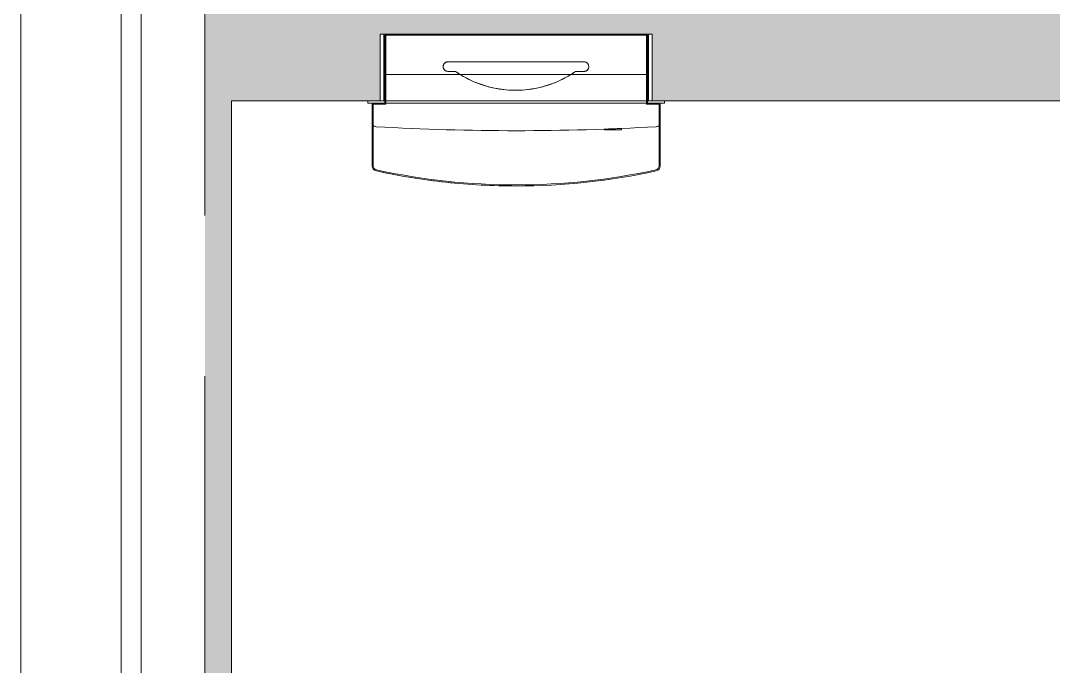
# Model space of a CAD drawing. Header units: millimetres. Extents: x 1606 to 178479, y -4237 to 231581.
# Drawn here: x 39586 to 41128, y 209586 to 210550 of the extents above; entities that cross this region are included whole.
import ezdxf

# ---------------------------------------------------------------- set-up
doc = ezdxf.new("R2010")
doc.units = ezdxf.units.MM
doc.linetypes.add('_SGE_Grid Line', pattern=[13000, 12000, -500, 0, -500])
doc.linetypes.add('_SGE_Hidden', pattern=[740, 500, -240])
for name, color, linetype, lineweight in [('0-1', 7, 'Continuous', 5), ('A-GENM-1', 9, 'Continuous', 9), ('A-WALL-1', 253, 'Continuous', 18), ('A-WALL-2', 9, 'Continuous', 9), ('A-WALL-3', 113, 'Continuous', 20), ('I-WALL-1', 9, 'Continuous', 9), ('I-WALL-2', 253, 'Continuous', 18), ('P-SANR-FIXT-1', 9, 'Continuous', 9), ('S-BEAM-1', 7, '_SGE_Hidden', 18), ('S-GRID-1', 1, '_SGE_Grid Line', 13)]:
    doc.layers.add(name, color=color, linetype=linetype, lineweight=lineweight)
doc.layers.add('A-WALL-PATT-1', color=254, linetype='Continuous', lineweight=35, transparency=1)

# ---------------------------------------------------------------- blocks, each defined once
blk = doc.blocks.new('WAREHOUSE MASS - WAREHOUSE MASS-9325044-WAREHOUSE SLAB PLAN')
at = {"layer": 'A-GENM-1'}
for q in [(18810.1, 6885.7), (18810.1, 33873.2)]:
    blk.add_line((18810.1, 59033.4), q, dxfattribs=at)
blk = doc.blocks.new('WYA_PF_Paper Towel Dispense_Wall Tower_PTD_Bobrick - B-43944-9338326-WAREHOUSE SLAB PLAN')
at = {"layer": 'P-SANR-FIXT-1'}
for p, q in [((30822.9, 210530.1), (30427.6, 210530.1)), ((30427.6, 210530.1), (30822.9, 210530.1)), ((30427.6, 210530.1), (30427.6, 210430.1)), ((30427.6, 210530.1), (30427.6, 210430.1)), ((30430.8, 210528.5), (30429.2, 210528.5)), ((30429.2, 210528.5), (30429.2, 210469.9)), ((30430.8, 210528.5), (30429.2, 210528.5)), ((30429.2, 210528.5), (30429.2, 210469.9)), ((30429.2, 210469.9), (30429.2, 210528.5)), ((30429.2, 210528.5), (30429.2, 210469.7)), ((30821.3, 210528.5), (30429.2, 210528.5)), ((30429.2, 210528.5), (30821.3, 210528.5)), ((30821.3, 210528.5), (30429.2, 210528.5)), ((30429.2, 210528.5), (30429.2, 210469.9)), ((30429.2, 210528.5), (30429.2, 210430.1)), ((30430.8, 210498.5), (30430.8, 210528.5)), ((30430.8, 210498.5), (30430.8, 210528.5)), ((30430.8, 210528.5), (30819.7, 210528.5)), ((30821.3, 210528.5), (30819.7, 210528.5)), ((30821.3, 210528.5), (30819.7, 210528.5)), ((30819.7, 210528.4), (30819.7, 210498.4)), ((30819.7, 210528.4), (30819.7, 210498.4)), ((30821.3, 210469.9), (30821.3, 210528.5)), ((30821.3, 210469.9), (30821.3, 210528.5)), ((30821.3, 210528.5), (30821.3, 210469.9)), ((30821.3, 210469.7), (30821.3, 210528.5)), ((30821.3, 210430.1), (30821.3, 210528.5)), ((30821.3, 210528.5), (30821.3, 210469.9)), ((30822.9, 210430.1), (30822.9, 210530.1)), ((30822.9, 210530.1), (30822.9, 210430.1)), ((30430.8, 210470), (30430.8, 210498.4)), ((30430.8, 210470), (30430.8, 210498.4)), ((30726.5, 210488.6), (30523.3, 210488.6)), ((30523.3, 210488.6), (30726.5, 210488.6)), ((30819.7, 210498.2), (30819.7, 210469.9)), ((30819.7, 210498.2), (30819.7, 210469.9)), ((30523.3, 210474.3), (30534.5, 210474.3)), ((30534.5, 210474.3), (30523.3, 210474.3)), ((30714, 210474.3), (30726.5, 210474.3)), ((30726.5, 210474.3), (30714, 210474.3)), ((30429.2, 210430.1), (30429.2, 210469.9)), ((30429.2, 210469.9), (30821.3, 210469.9)), ((30429.2, 210469.6), (30429.2, 210430.1)), ((30429.2, 210469.6), (30429.2, 210430.1)), ((30429.2, 210469.6), (30429.2, 210430.1)), ((30429.2, 210469.4), (30429.2, 210430.1)), ((30430.8, 210430.1), (30430.8, 210469.6)), ((30430.8, 210430.1), (30430.8, 210469.6)), ((30819.7, 210469.6), (30819.7, 210430.1)), ((30819.7, 210469.6), (30819.7, 210430.1)), ((30821.3, 210469.9), (30821.3, 210430.1)), ((30821.3, 210430.1), (30821.3, 210469.6)), ((30821.3, 210430.1), (30821.3, 210469.6)), ((30821.3, 210469.6), (30821.3, 210430.1)), ((30821.3, 210430.1), (30821.3, 210469.4)), ((30403.8, 210430.1), (30403.8, 210426.9)), ((30410.2, 210430.1), (30403.8, 210430.1)), ((30410.2, 210430.1), (30403.8, 210430.1)), ((30403.8, 210426.9), (30410.2, 210426.9)), ((30403.8, 210426.9), (30410.2, 210426.9)), ((30427.6, 210430.1), (30410.2, 210430.1)), ((30410.2, 210430.1), (30840.4, 210430.1)), ((30410.2, 210426.9), (30410.2, 210398)), ((30429.2, 210426.9), (30410.2, 210426.9)), ((30410.2, 210426.9), (30429.2, 210426.9)), ((30410.2, 210398), (30410.2, 210426.9)), ((30840.4, 210426.9), (30410.2, 210426.9)), ((30410.2, 210426.9), (30429.2, 210426.9)), ((30429.2, 210426.9), (30410.2, 210426.9)), ((30410.2, 210426.9), (30840.4, 210426.9)), ((30410.2, 210426.9), (30410.2, 210398)), ((30410.2, 210426.9), (30410.2, 210398)), ((30822.9, 210430.1), (30427.6, 210430.1)), ((30429.2, 210430.1), (30429.2, 210426.9)), ((30429.2, 210430.1), (30429.2, 210426.9)), ((30429.2, 210430.1), (30429.2, 210426.9)), ((30429.2, 210430.1), (30429.2, 210426.9)), ((30821.3, 210430.1), (30429.2, 210430.1)), ((30429.2, 210430.1), (30821.3, 210430.1)), ((30429.2, 210426.9), (30430.8, 210426.9)), ((30821.3, 210426.9), (30429.2, 210426.9)), ((30430.8, 210426.9), (30430.8, 210430.1)), ((30430.8, 210426.9), (30430.8, 210430.1)), ((30819.7, 210430.1), (30430.8, 210430.1)), ((30430.8, 210430.1), (30819.7, 210430.1)), ((30819.7, 210430.1), (30430.8, 210430.1)), ((30430.8, 210430.1), (30819.7, 210430.1)), ((30430.8, 210426.9), (30819.7, 210426.9)), ((30430.8, 210425.3), (30430.8, 210426.9)), ((30430.8, 210426.9), (30819.7, 210426.9)), ((30430.8, 210426.9), (30819.7, 210426.9)), ((30819.7, 210426.9), (30430.8, 210426.9)), ((30819.7, 210430.1), (30819.7, 210426.9)), ((30819.7, 210430.1), (30819.7, 210426.9)), ((30819.7, 210426.9), (30821.3, 210426.9)), ((30819.7, 210426.9), (30819.7, 210425.3)), ((30821.3, 210426.9), (30821.3, 210430.1)), ((30821.3, 210426.9), (30821.3, 210430.1)), ((30821.3, 210426.9), (30821.3, 210430.1)), ((30821.3, 210430.1), (30821.3, 210426.9)), ((30840.4, 210426.9), (30821.3, 210426.9)), ((30821.3, 210426.9), (30840.4, 210426.9)), ((30821.3, 210426.9), (30840.4, 210426.9)), ((30840.4, 210426.9), (30821.3, 210426.9)), ((30840.4, 210430.1), (30822.9, 210430.1)), ((30846.7, 210430.1), (30840.4, 210430.1)), ((30846.7, 210430.1), (30840.4, 210430.1)), ((30840.4, 210398), (30840.4, 210426.9)), ((30840.4, 210426.9), (30840.4, 210398)), ((30840.4, 210426.9), (30846.7, 210426.9)), ((30840.4, 210426.9), (30846.7, 210426.9)), ((30840.4, 210398), (30840.4, 210426.9)), ((30840.4, 210426.9), (30840.4, 210398)), ((30846.7, 210426.9), (30846.7, 210430.1)), ((30411.8, 210396.3), (30411.8, 210425.3)), ((30411.8, 210425.3), (30430.8, 210425.3)), ((30411.8, 210396.3), (30411.8, 210425.3)), ((30411.8, 210425.3), (30430.8, 210425.3)), ((30819.7, 210425.3), (30838.8, 210425.3)), ((30819.7, 210425.3), (30838.8, 210425.3)), ((30838.8, 210425.3), (30838.8, 210396.3)), ((30838.8, 210425.3), (30838.8, 210396.3)), ((30410.2, 210398), (30410.2, 210333.4)), ((30410.2, 210333.4), (30410.2, 210398)), ((30411.8, 210333.4), (30411.8, 210396.3)), ((30411.8, 210333.4), (30411.8, 210396.3)), ((30838.8, 210396.3), (30838.8, 210333.4)), ((30838.8, 210396.3), (30838.8, 210333.4)), ((30840.4, 210333.4), (30840.4, 210398)), ((30840.4, 210398), (30840.4, 210333.4)), ((30757, 210388), (30757, 210387)), ((30757, 210387), (30782.4, 210387)), ((30757, 210387), (30782.4, 210387)), ((30782.4, 210387), (30782.4, 210389))]:
    blk.add_line(p, q, dxfattribs=at)
for centre, radius, start, end in [((30523.3, 210481.4), 7.14, 105, 270), ((30523.3, 210481.4), 7.14, 90, 105), ((30726.5, 210481.4), 7.14, 270, 90), ((30624.3, 210602.9), 156.8, 235.0887, 238.5294), ((30624.3, 210602.9), 156.8, 301.4706, 304.9113), ((30624.3, 210602.9), 156.8, 238.7474, 301.2526), ((30416.5, 210398), 6.35, 180, 266.7124), ((30416.5, 210398), 6.35, 180, 194.4521), ((30416.5, 210398), 6.35, 194.4521, 252.2603), ((30834, 210398), 6.35, 273.2876, 0), ((30834, 210398), 6.35, 287.7397, 345.5479), ((30834, 210398), 6.35, 345.5479, 0), ((30416.5, 210398), 6.35, 252.2603, 266.7124), ((30625.3, 214032.2), 3646.5, 266.7124, 273.2876), ((30625.3, 214032.2), 3646.5, 266.7124, 273.2876), ((30834, 210398), 6.35, 273.2876, 287.7397), ((30418.1, 210333.4), 7.94, 180, 257.6782), ((30418.1, 210333.4), 7.94, 180, 257.6782), ((30418.1, 210333.4), 6.35, 180, 257.6782), ((30418.1, 210333.4), 6.35, 180, 257.6782), ((30625.3, 211281.8), 978.7, 257.6782, 282.3218), ((30625.3, 211281.8), 978.7, 257.6782, 263.8391), ((30625.3, 211281.8), 977.1, 257.6782, 282.3218), ((30625.3, 211281.8), 977.1, 257.6782, 282.3218), ((30625.3, 211281.8), 978.7, 270, 282.3218), ((30832.4, 210333.4), 6.35, 282.3218, 0), ((30832.4, 210333.4), 6.35, 282.3218, 0), ((30832.4, 210333.4), 7.94, 282.3218, 0), ((30832.4, 210333.4), 7.94, 282.3218, 0), ((30625.3, 211281.8), 978.7, 263.8391, 270)]:
    blk.add_arc(centre, radius, start, end, dxfattribs=at)
for points in [[(30523.3, 210488.6), (30522.9, 210488.6), (30522, 210488.5), (30520.8, 210488.2), (30519.7, 210487.6), (30518.6, 210486.9), (30517.8, 210485.9), (30517.1, 210484.9), (30516.6, 210483.8), (30516.4, 210483), (30516.3, 210482.6)], [(30516.3, 210482.6), (30516.2, 210481.8), (30516.2, 210481), (30516.3, 210480.2)], [(30520.8, 210474.7), (30521.6, 210474.5), (30522.4, 210474.3), (30523.3, 210474.3)], [(30534.5, 210474.3), (30536.8, 210472.7), (30539.2, 210471.1), (30541.6, 210469.6)], [(30706.9, 210469.6), (30709.3, 210471.1), (30711.7, 210472.7), (30714, 210474.3)], [(30757, 210388), (30757, 210388), (30757.5, 210388), (30759.8, 210388.1), (30763.2, 210388.3), (30767.5, 210388.4), (30772, 210388.6), (30776.2, 210388.8), (30779.7, 210388.9), (30781.9, 210389), (30782.4, 210389), (30782.4, 210389)], [(30782.4, 210389), (30782.4, 210389), (30781.9, 210389), (30779.7, 210388.9), (30776.2, 210388.8), (30772, 210388.6), (30767.5, 210388.4), (30763.2, 210388.3), (30759.8, 210388.1), (30757.5, 210388), (30757, 210388), (30757, 210388)]]:
    blk.add_open_spline(points, degree=3, dxfattribs=at)
for points, knots in [([(30726.5, 210474.3), (30727, 210474.3), (30727.6, 210474.4), (30728.5, 210474.6), (30729.2, 210474.8), (30730, 210475.2), (30730.7, 210475.6), (30731.4, 210476.1), (30732.1, 210476.9), (30733, 210478.2), (30733.8, 210480.4), (30733.7, 210482.7), (30733, 210484.7), (30732.1, 210486), (30731, 210487.1), (30729.2, 210488.2), (30727.7, 210488.6), (30726.5, 210488.6)], [0, 0, 0, 0, 0.055556, 0.083333, 0.111111, 0.166667, 0.194444, 0.222222, 0.277778, 0.333333, 0.444444, 0.583333, 0.652778, 0.722222, 0.791667, 0.861111, 1, 1, 1, 1]), ([(30516.3, 210480.2), (30516.3, 210480), (30516.5, 210479.3), (30516.8, 210478.5), (30517.1, 210478), (30517.1, 210477.9)], [0.5555556, 0.5555556, 0.5555556, 0.5555556, 0.5833333, 0.6527778, 0.6666667, 0.6666667, 0.6666667, 0.6666667]), ([(30517.1, 210477.9), (30517.3, 210477.6), (30517.7, 210477), (30518.3, 210476.4), (30518.6, 210476.1), (30518.7, 210476)], [0.6666667, 0.6666667, 0.6666667, 0.6666667, 0.7222222, 0.7569444, 0.7777778, 0.7777778, 0.7777778, 0.7777778]), ([(30518.7, 210476), (30518.8, 210476), (30519.2, 210475.6), (30520, 210475.1), (30520.6, 210474.8), (30520.8, 210474.7)], [0.7777778, 0.7777778, 0.7777778, 0.7777778, 0.7916667, 0.8611111, 0.8888889, 0.8888889, 0.8888889, 0.8888889]), ([(30542, 210469.4), (30544.8, 210467.6), (30553.1, 210462.9), (30567.6, 210456.2), (30585.8, 210450.5), (30604.8, 210446.9), (30624.3, 210445.7), (30643.7, 210446.9), (30662.7, 210450.5), (30680.9, 210456.2), (30695.4, 210462.9), (30703.7, 210467.6), (30706.5, 210469.4)], [0.0475148, 0.0475148, 0.0475148, 0.0475148, 0.1, 0.2, 0.3, 0.4, 0.5, 0.6, 0.7, 0.8, 0.9, 0.9524731, 0.9524731, 0.9524731, 0.9524731])]:
    blk.add_open_spline(points, degree=3, knots=knots, dxfattribs=at)
blk = doc.blocks.new('23068_Challenger Spec EF_Central_v23_rvt-1-WAREHOUSE SLAB PLAN')
at = {"layer": 'A-WALL-PATT-1'}
h = blk.add_hatch(color=256, dxfattribs=at)
h.paths.add_polyline_path([(30200.3, 208779.1), (30200.3, 211317.6), (30160.3, 211317.6), (30160.3, 208779.1)])
h.paths.add_polyline_path([(30200.3, 211617.6), (30200.3, 213135.1), (30160.3, 213135.1), (30160.3, 211617.6)])
blk.add_hatch(color=256, dxfattribs=at).paths.add_polyline_path([(30200.3, 210430.1), (30422.1, 210430.1), (30422.1, 210530.1), (30828.5, 210530.1), (30828.5, 210430.1), (33410.3, 210432.2), (33410.3, 210570.1), (30200.3, 210570.1), (30200.3, 210469.6)])
at = {"layer": 'A-WALL-1'}
for p, q in [((29885.3, 215270.1), (29885.3, 191610.1)), ((30065.3, 191610.1), (30065.3, 213135.1)), ((30422.1, 210430.1), (30422.1, 210530.1)), ((30422.1, 210530.1), (30427.6, 210530.1)), ((30427.6, 210530.1), (30822.9, 210530.1)), ((30822.9, 210530.1), (30828.5, 210530.1)), ((30828.5, 210530.1), (30828.5, 210430.1)), ((30200.3, 210430.1), (30410.2, 210430.1)), ((30410.2, 210430.1), (30422.1, 210430.1)), ((30828.5, 210430.1), (30840.4, 210430.1)), ((30840.4, 210430.1), (33465.3, 210430.1))]:
    blk.add_line(p, q, dxfattribs=at)
at = {"layer": 'A-WALL-2'}
for p, q in [((29885.3, 215270.1), (29885.3, 191610.1)), ((30065.3, 208265.1), (30065.3, 213325.1)), ((30422.1, 210430.1), (30422.1, 210530.1)), ((30422.1, 210530.1), (30427.6, 210530.1)), ((30427.6, 210530.1), (30822.9, 210530.1)), ((30822.9, 210530.1), (30828.5, 210530.1)), ((30828.5, 210430.1), (30828.5, 210530.1)), ((30200.3, 210430.1), (30410.2, 210430.1)), ((30410.2, 210430.1), (30427.6, 210430.1)), ((30427.6, 210430.1), (30422.1, 210430.1)), ((30430.8, 210430.1), (30819.7, 210430.1)), ((30819.7, 210430.1), (30430.8, 210430.1)), ((30822.9, 210430.1), (30840.4, 210430.1)), ((30828.5, 210430.1), (30822.9, 210430.1)), ((30840.4, 210430.1), (33465.3, 210430.1))]:
    blk.add_line(p, q, dxfattribs=at)
at = {"layer": 'I-WALL-1'}
for p, q in [((30065.3, 213135.1), (30065.3, 208380.1)), ((30200.3, 208380.1), (30200.3, 210430.1))]:
    blk.add_line(p, q, dxfattribs=at)
at = {"layer": 'I-WALL-2'}
for p, q in [((30065.3, 213135.1), (30065.3, 208380.1)), ((30200.3, 208380.1), (30200.3, 210430.1))]:
    blk.add_line(p, q, dxfattribs=at)
at = {"layer": 'A-GENM-1'}
blk.add_blockref('WAREHOUSE MASS - WAREHOUSE MASS-9325044-WAREHOUSE SLAB PLAN', (11225.2, 156251.9), dxfattribs=at)
at = {"layer": 'P-SANR-FIXT-1'}
blk.add_blockref('WYA_PF_Paper Towel Dispense_Wall Tower_PTD_Bobrick - B-43944-9338326-WAREHOUSE SLAB PLAN', (0, 0), dxfattribs=at)

msp = doc.modelspace()

# ---------------------------------------------------------------- linework, layer by layer
at = {"layer": 'A-WALL-3'}
for p, q in [((39586, 215275.1), (39586, 191610.1)), ((39766, 191610.1), (39766, 215275.1))]:
    msp.add_line(p, q, dxfattribs=at)
at = {"layer": 'S-BEAM-1'}
msp.add_line((39861, 208779.1), (39861, 211317.6), dxfattribs=at)
at = {"layer": 'S-GRID-1'}
msp.add_line((39586, 228981.4), (39586, 152677.4), dxfattribs=at)

# ---------------------------------------------------------------- block references
at = {"layer": '0-1'}
msp.add_blockref('23068_Challenger Spec EF_Central_v23_rvt-1-WAREHOUSE SLAB PLAN', (9700.7, 0), dxfattribs=at)

doc.saveas('drawing.dxf')
